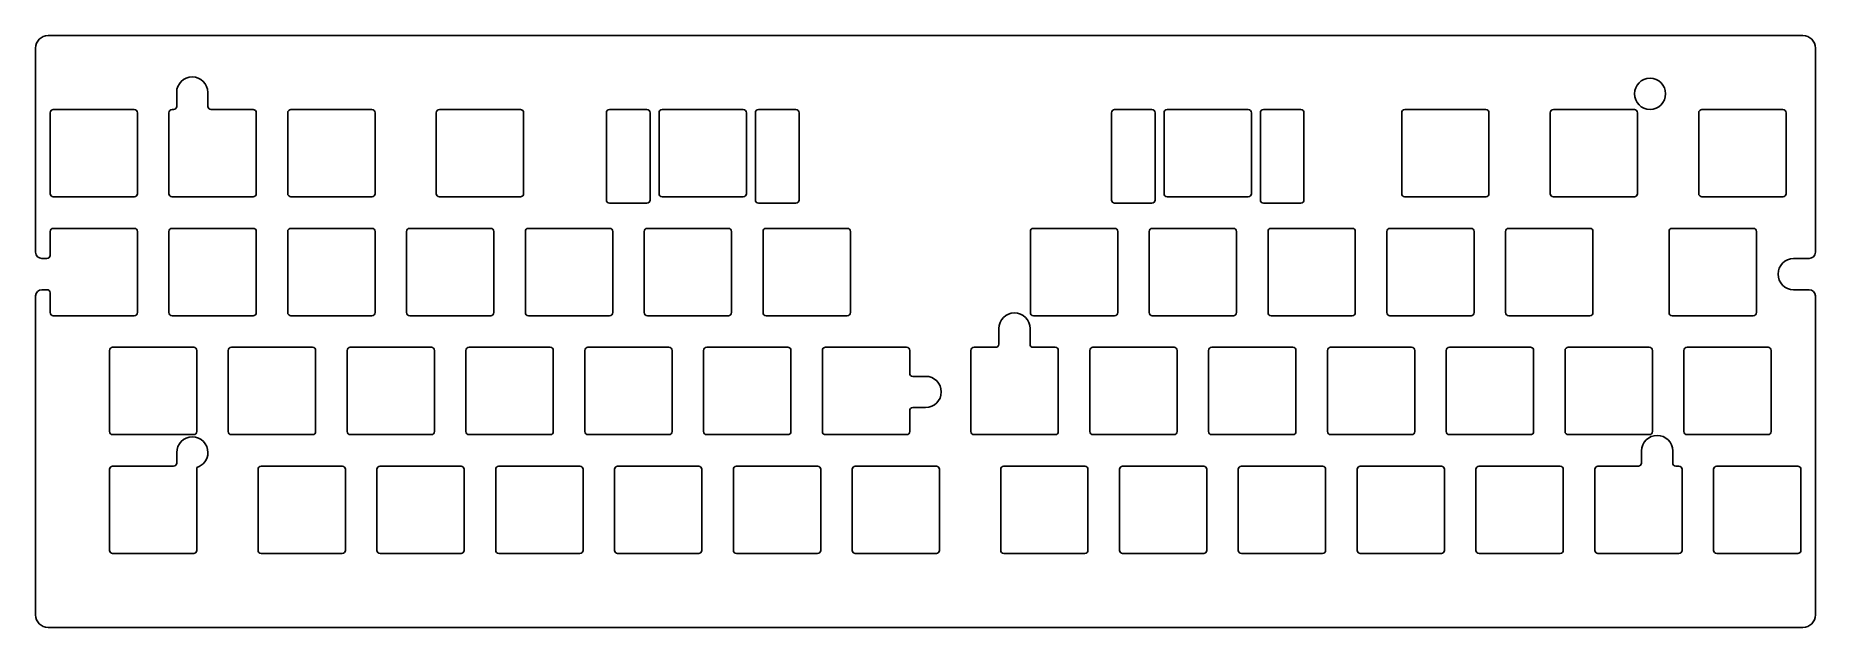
# Model space of a CAD drawing. Header units: millimetres. Extents: x -291 to -6, y 58 to 153.
import ezdxf

# ---------------------------------------------------------------- set-up
doc = ezdxf.new("R2010")
doc.units = ezdxf.units.MM
doc.layers.get('0').update_dxf_attribs({"linetype": 'CONTINUOUS'})

msp = doc.modelspace()

# ---------------------------------------------------------------- linework, layer by layer
for p, q in [((-7.67, 152.65), (-289.02, 152.65)), ((-291.02, 150.65), (-291.02, 117.93)), ((-5.67, 117.93), (-5.67, 150.65)), ((-199.5, 126.3), (-199.5, 140.3)), ((-199, 140.8), (-193, 140.8)), ((-192.5, 140.3), (-192.5, 126.3)), ((-191.06, 127.3), (-191.06, 140.3)), ((-190.56, 140.8), (-177.56, 140.8)), ((-177.06, 140.3), (-177.06, 127.3)), ((-175.62, 126.3), (-175.62, 140.3)), ((-175.12, 140.8), (-169.12, 140.8)), ((-168.62, 140.3), (-168.62, 126.3)), ((-118.53, 126.3), (-118.53, 140.3)), ((-118.03, 140.8), (-112.03, 140.8)), ((-111.53, 140.3), (-111.53, 126.3)), ((-110.1, 127.3), (-110.1, 140.3)), ((-109.6, 140.8), (-96.6, 140.8)), ((-96.1, 140.3), (-96.1, 127.3)), ((-94.66, 126.3), (-94.66, 140.3)), ((-94.16, 140.8), (-88.16, 140.8)), ((-87.66, 140.3), (-87.66, 126.3)), ((-193, 125.8), (-199, 125.8)), ((-177.56, 126.8), (-190.56, 126.8)), ((-169.12, 125.8), (-175.12, 125.8)), ((-112.03, 125.8), (-118.03, 125.8)), ((-96.6, 126.8), (-109.6, 126.8)), ((-88.16, 125.8), (-94.16, 125.8)), ((-288.69, 117.43), (-288.69, 121.25)), ((-288.19, 121.75), (-275.19, 121.75)), ((-274.69, 121.25), (-274.69, 108.25)), ((-290.02, 116.93), (-289.19, 116.93)), ((-9.16, 116.93), (-6.67, 116.93)), ((-289.19, 111.93), (-290.02, 111.93)), ((-288.69, 108.25), (-288.69, 111.43)), ((-6.67, 111.93), (-9.16, 111.93)), ((-291.02, 110.93), (-291.02, 59.8)), ((-5.67, 59.8), (-5.67, 110.93)), ((-275.19, 107.75), (-288.19, 107.75)), ((-268.39, 84.15), (-268.39, 85.83)), ((-33.54, 84.15), (-33.54, 86.08)), ((-28.54, 86.08), (-28.54, 84.15)), ((-279.17, 70.15), (-279.17, 83.15)), ((-278.67, 83.65), (-268.89, 83.65)), ((-265.17, 83.44), (-265.17, 70.15)), ((-41.04, 70.15), (-41.04, 83.15)), ((-40.54, 83.65), (-34.04, 83.65)), ((-28.04, 83.65), (-27.54, 83.65)), ((-27.04, 83.15), (-27.04, 70.15)), ((-265.67, 69.65), (-278.67, 69.65)), ((-27.54, 69.65), (-40.54, 69.65)), ((-289.02, 57.8), (-7.67, 57.8))]:
    msp.add_line(p, q)
for points in [[(-268.4, 141.3), (-268.4, 143.54, -0.999895), (-263.4, 143.54), (-263.39, 143.54), (-263.39, 141.3, 0.414214), (-262.89, 140.8), (-256.14, 140.8, -0.414214), (-255.64, 140.3), (-255.64, 127.3, -0.414214), (-256.14, 126.8), (-269.14, 126.8, -0.414214), (-269.64, 127.3), (-269.64, 140.3, -0.414214), (-269.14, 140.8), (-268.9, 140.8, 0.414152)], [(-274.69, 140.3), (-274.69, 127.3, -0.414214), (-275.19, 126.8), (-288.19, 126.8, -0.414214), (-288.69, 127.3), (-288.69, 140.3, -0.414214), (-288.19, 140.8), (-275.19, 140.8, -0.414214)], [(-236.59, 140.3), (-236.59, 127.3, -0.414214), (-237.09, 126.8), (-250.09, 126.8, -0.414214), (-250.59, 127.3), (-250.59, 140.3, -0.414214), (-250.09, 140.8), (-237.09, 140.8, -0.414214)], [(-212.78, 140.3), (-212.78, 127.3, -0.414214), (-213.28, 126.8), (-226.28, 126.8, -0.414214), (-226.78, 127.3), (-226.78, 140.3, -0.414214), (-226.28, 140.8), (-213.28, 140.8, -0.414214)], [(-58, 140.3), (-58, 127.3, -0.414214), (-58.5, 126.8), (-71.5, 126.8, -0.414214), (-72, 127.3), (-72, 140.3, -0.414214), (-71.5, 140.8), (-58.5, 140.8, -0.414214)], [(-34.18, 140.3), (-34.18, 127.3, -0.414214), (-34.68, 126.8), (-47.68, 126.8, -0.414214), (-48.18, 127.3), (-48.18, 140.3, -0.414214), (-47.68, 140.8), (-34.68, 140.8, -0.414214)], [(-10.37, 140.3), (-10.37, 127.3, -0.414214), (-10.87, 126.8), (-23.87, 126.8, -0.414214), (-24.37, 127.3), (-24.37, 140.3, -0.414214), (-23.87, 140.8), (-10.87, 140.8, -0.414214)], [(-255.64, 121.25), (-255.64, 108.25, -0.414214), (-256.14, 107.75), (-269.14, 107.75, -0.414214), (-269.64, 108.25), (-269.64, 121.25, -0.414214), (-269.14, 121.75), (-256.14, 121.75, -0.414214)], [(-236.59, 121.25), (-236.59, 108.25, -0.414214), (-237.09, 107.75), (-250.09, 107.75, -0.414214), (-250.59, 108.25), (-250.59, 121.25, -0.414214), (-250.09, 121.75), (-237.09, 121.75, -0.414214)], [(-217.54, 121.25), (-217.54, 108.25, -0.414214), (-218.04, 107.75), (-231.04, 107.75, -0.414214), (-231.54, 108.25), (-231.54, 121.25, -0.414214), (-231.04, 121.75), (-218.04, 121.75, -0.414214)], [(-198.49, 121.25), (-198.49, 108.25, -0.414214), (-198.99, 107.75), (-211.99, 107.75, -0.414214), (-212.49, 108.25), (-212.49, 121.25, -0.414214), (-211.99, 121.75), (-198.99, 121.75, -0.414214)], [(-179.44, 121.25), (-179.44, 108.25, -0.414214), (-179.94, 107.75), (-192.94, 107.75, -0.414214), (-193.44, 108.25), (-193.44, 121.25, -0.414214), (-192.94, 121.75), (-179.94, 121.75, -0.414214)], [(-160.39, 121.25), (-160.39, 108.25, -0.414214), (-160.89, 107.75), (-173.89, 107.75, -0.414214), (-174.39, 108.25), (-174.39, 121.25, -0.414214), (-173.89, 121.75), (-160.89, 121.75, -0.414214)], [(-117.53, 121.25), (-117.53, 108.25, -0.414214), (-118.03, 107.75), (-131.03, 107.75, -0.414214), (-131.53, 108.25), (-131.53, 121.25, -0.414214), (-131.03, 121.75), (-118.03, 121.75, -0.414214)], [(-98.48, 121.25), (-98.48, 108.25, -0.414214), (-98.98, 107.75), (-111.98, 107.75, -0.414214), (-112.48, 108.25), (-112.48, 121.25, -0.414214), (-111.98, 121.75), (-98.98, 121.75, -0.414214)], [(-79.43, 121.25), (-79.43, 108.25, -0.414214), (-79.93, 107.75), (-92.93, 107.75, -0.414214), (-93.43, 108.25), (-93.43, 121.25, -0.414214), (-92.93, 121.75), (-79.93, 121.75, -0.414214)], [(-60.38, 121.25), (-60.38, 108.25, -0.414214), (-60.88, 107.75), (-73.88, 107.75, -0.414214), (-74.38, 108.25), (-74.38, 121.25, -0.414214), (-73.88, 121.75), (-60.88, 121.75, -0.414214)], [(-41.33, 121.25), (-41.33, 108.25, -0.414214), (-41.83, 107.75), (-54.83, 107.75, -0.414214), (-55.33, 108.25), (-55.33, 121.25, -0.414214), (-54.83, 121.75), (-41.83, 121.75, -0.414214)], [(-15.13, 121.25), (-15.13, 108.25, -0.414214), (-15.63, 107.75), (-28.63, 107.75, -0.414214), (-29.13, 108.25), (-29.13, 121.25, -0.414214), (-28.63, 121.75), (-15.63, 121.75, -0.414214)], [(-140.55, 102.7), (-137.08, 102.7, 0.414214), (-136.58, 103.2), (-136.58, 105.7, -1), (-131.58, 105.7), (-131.58, 103.2, 0.414214), (-131.08, 102.7), (-127.55, 102.7, -0.414214), (-127.05, 102.2), (-127.05, 89.2, -0.414214), (-127.55, 88.7), (-140.55, 88.7, -0.414214), (-141.05, 89.2), (-141.05, 102.2, -0.414214)], [(-265.17, 102.2), (-265.17, 89.2, -0.414214), (-265.67, 88.7), (-278.67, 88.7, -0.414214), (-279.17, 89.2), (-279.17, 102.2, -0.414214), (-278.67, 102.7), (-265.67, 102.7, -0.414214)], [(-246.12, 102.2), (-246.12, 89.2, -0.414214), (-246.62, 88.7), (-259.62, 88.7, -0.414214), (-260.12, 89.2), (-260.12, 102.2, -0.414214), (-259.62, 102.7), (-246.62, 102.7, -0.414214)], [(-227.07, 102.2), (-227.07, 89.2, -0.414214), (-227.57, 88.7), (-240.57, 88.7, -0.414214), (-241.07, 89.2), (-241.07, 102.2, -0.414214), (-240.57, 102.7), (-227.57, 102.7, -0.414214)], [(-208.02, 102.2), (-208.02, 89.2, -0.414214), (-208.52, 88.7), (-221.52, 88.7, -0.414214), (-222.02, 89.2), (-222.02, 102.2, -0.414214), (-221.52, 102.7), (-208.52, 102.7, -0.414214)], [(-188.97, 102.2), (-188.97, 89.2, -0.414214), (-189.47, 88.7), (-202.47, 88.7, -0.414214), (-202.97, 89.2), (-202.97, 102.2, -0.414214), (-202.47, 102.7), (-189.47, 102.7, -0.414214)], [(-169.92, 102.2), (-169.92, 89.2, -0.414214), (-170.42, 88.7), (-183.42, 88.7, -0.414214), (-183.92, 89.2), (-183.92, 102.2, -0.414214), (-183.42, 102.7), (-170.42, 102.7, -0.414214)], [(-150.87, 102.2, 0.414214), (-151.37, 102.7), (-164.37, 102.7, 0.414214), (-164.87, 102.2), (-164.87, 89.2, 0.414214), (-164.37, 88.7), (-151.37, 88.7, 0.414214), (-150.87, 89.2), (-150.87, 92.54, -0.414214), (-150.37, 93.04), (-148.32, 93.04, 1), (-148.32, 98.04), (-150.37, 98.04, -0.414214), (-150.87, 98.54)], [(-108, 102.2), (-108, 89.2, -0.414214), (-108.5, 88.7), (-121.5, 88.7, -0.414214), (-122, 89.2), (-122, 102.2, -0.414214), (-121.5, 102.7), (-108.5, 102.7, -0.414214)], [(-88.95, 102.2), (-88.95, 89.2, -0.414214), (-89.45, 88.7), (-102.45, 88.7, -0.414214), (-102.95, 89.2), (-102.95, 102.2, -0.414214), (-102.45, 102.7), (-89.45, 102.7, -0.414214)], [(-69.9, 102.2), (-69.9, 89.2, -0.414214), (-70.4, 88.7), (-83.4, 88.7, -0.414214), (-83.9, 89.2), (-83.9, 102.2, -0.414214), (-83.4, 102.7), (-70.4, 102.7, -0.414214)], [(-50.85, 102.2), (-50.85, 89.2, -0.414214), (-51.35, 88.7), (-64.35, 88.7, -0.414214), (-64.85, 89.2), (-64.85, 102.2, -0.414214), (-64.35, 102.7), (-51.35, 102.7, -0.414214)], [(-31.8, 102.2), (-31.8, 89.2, -0.414214), (-32.3, 88.7), (-45.3, 88.7, -0.414214), (-45.8, 89.2), (-45.8, 102.2, -0.414214), (-45.3, 102.7), (-32.3, 102.7, -0.414214)], [(-12.75, 102.2), (-12.75, 89.2, -0.414214), (-13.25, 88.7), (-26.25, 88.7, -0.414214), (-26.75, 89.2), (-26.75, 102.2, -0.414214), (-26.25, 102.7), (-13.25, 102.7, -0.414214)], [(-241.35, 83.15), (-241.35, 70.15, -0.414214), (-241.85, 69.65), (-254.85, 69.65, -0.414214), (-255.35, 70.15), (-255.35, 83.15, -0.414214), (-254.85, 83.65), (-241.85, 83.65, -0.414214)], [(-222.3, 83.15), (-222.3, 70.15, -0.414214), (-222.8, 69.65), (-235.8, 69.65, -0.414214), (-236.3, 70.15), (-236.3, 83.15, -0.414214), (-235.8, 83.65), (-222.8, 83.65, -0.414214)], [(-203.25, 83.15), (-203.25, 70.15, -0.414214), (-203.75, 69.65), (-216.75, 69.65, -0.414214), (-217.25, 70.15), (-217.25, 83.15, -0.414214), (-216.75, 83.65), (-203.75, 83.65, -0.414214)], [(-184.2, 83.15), (-184.2, 70.15, -0.414214), (-184.7, 69.65), (-197.7, 69.65, -0.414214), (-198.2, 70.15), (-198.2, 83.15, -0.414214), (-197.7, 83.65), (-184.7, 83.65, -0.414214)], [(-165.15, 83.15), (-165.15, 70.15, -0.414214), (-165.65, 69.65), (-178.65, 69.65, -0.414214), (-179.15, 70.15), (-179.15, 83.15, -0.414214), (-178.65, 83.65), (-165.65, 83.65, -0.414214)], [(-146.1, 83.15), (-146.1, 70.15, -0.414214), (-146.6, 69.65), (-159.6, 69.65, -0.414214), (-160.1, 70.15), (-160.1, 83.15, -0.414214), (-159.6, 83.65), (-146.6, 83.65, -0.414214)], [(-122.29, 83.15), (-122.29, 70.15, -0.414214), (-122.79, 69.65), (-135.79, 69.65, -0.414214), (-136.29, 70.15), (-136.29, 83.15, -0.414214), (-135.79, 83.65), (-122.79, 83.65, -0.414214)], [(-103.24, 83.15), (-103.24, 70.15, -0.414214), (-103.74, 69.65), (-116.74, 69.65, -0.414214), (-117.24, 70.15), (-117.24, 83.15, -0.414214), (-116.74, 83.65), (-103.74, 83.65, -0.414214)], [(-84.19, 83.15), (-84.19, 70.15, -0.414214), (-84.69, 69.65), (-97.69, 69.65, -0.414214), (-98.19, 70.15), (-98.19, 83.15, -0.414214), (-97.69, 83.65), (-84.69, 83.65, -0.414214)], [(-65.14, 83.15), (-65.14, 70.15, -0.414214), (-65.64, 69.65), (-78.64, 69.65, -0.414214), (-79.14, 70.15), (-79.14, 83.15, -0.414214), (-78.64, 83.65), (-65.64, 83.65, -0.414214)], [(-46.09, 83.15), (-46.09, 70.15, -0.414214), (-46.59, 69.65), (-59.59, 69.65, -0.414214), (-60.09, 70.15), (-60.09, 83.15, -0.414214), (-59.59, 83.65), (-46.59, 83.65, -0.414214)], [(-7.99, 83.15), (-7.99, 70.15, -0.414214), (-8.49, 69.65), (-21.49, 69.65, -0.414214), (-21.99, 70.15), (-21.99, 83.15, -0.414214), (-21.49, 83.65), (-8.49, 83.65, -0.414214)]]:
    msp.add_lwpolyline(points, format="xyb", close=True)
msp.add_circle((-32.18, 143.33), 2.5)
for centre, start, end in [((-199, 140.3), 90, 180), ((-193, 140.3), 0, 90), ((-190.56, 140.3), 90, 180), ((-177.56, 140.3), 0, 90), ((-175.12, 140.3), 90, 180), ((-169.12, 140.3), 0, 90), ((-118.03, 140.3), 90, 180), ((-112.03, 140.3), 0, 90), ((-109.6, 140.3), 90, 180), ((-96.6, 140.3), 0, 90), ((-94.16, 140.3), 90, 180), ((-88.16, 140.3), 0, 90), ((-199, 126.3), 180, 270), ((-193, 126.3), 270, 360), ((-190.56, 127.3), 180, 270), ((-177.56, 127.3), 270, 360), ((-175.12, 126.3), 180, 270), ((-169.12, 126.3), -90, 0), ((-118.03, 126.3), 180, 270), ((-112.03, 126.3), 270, 360), ((-109.6, 127.3), 180, 270), ((-96.6, 127.3), 270, 360), ((-94.16, 126.3), 180, 270), ((-88.16, 126.3), 270, 360), ((-288.19, 121.25), 90, 180), ((-275.19, 121.25), 0, 90), ((-289.19, 117.43), -90, 0), ((-289.19, 111.43), 0, 90), ((-288.19, 108.25), 180, 270), ((-275.19, 108.25), 270, 360), ((-278.67, 83.15), 90, 180), ((-268.89, 84.15), -90, 0), ((-40.54, 83.15), 90, 180), ((-34.04, 84.15), 270, 360), ((-28.04, 84.15), 180, 270), ((-27.54, 83.15), 0, 90), ((-278.67, 70.15), 180, 270), ((-265.67, 70.15), -90, 0), ((-40.54, 70.15), 180, 270), ((-27.54, 70.15), -90, 0)]:
    msp.add_arc(centre, 0.5, start, end)
for points in [[(-289.02, 152.65), (-290.12, 152.65), (-291.02, 151.76), (-291.02, 150.65)], [(-5.67, 150.65), (-5.67, 151.76), (-6.56, 152.65), (-7.67, 152.65)], [(-291.02, 117.93), (-291.02, 117.37), (-290.57, 116.93), (-290.02, 116.93)], [(-6.67, 116.93), (-6.12, 116.93), (-5.67, 117.37), (-5.67, 117.93)], [(-290.02, 111.93), (-290.57, 111.93), (-291.02, 111.48), (-291.02, 110.93)], [(-5.67, 110.93), (-5.67, 111.48), (-6.12, 111.93), (-6.67, 111.93)], [(-291.02, 59.8), (-291.02, 58.7), (-290.12, 57.8), (-289.02, 57.8)], [(-7.67, 57.8), (-6.56, 57.8), (-5.67, 58.7), (-5.67, 59.8)]]:
    msp.add_open_spline(points, degree=3)
for points, knots in [([(-9.16, 111.93), (-10.54, 111.93), (-11.66, 113.05), (-11.66, 114.43), (-11.66, 115.81), (-10.54, 116.93), (-9.16, 116.93)], [-2, -2, -2, -2, -1, -1, -1, 0, 0, 0, 0]), ([(-33.54, 86.08), (-33.54, 87.46), (-32.42, 88.58), (-31.04, 88.58), (-29.66, 88.58), (-28.54, 87.46), (-28.54, 86.08)], [-4, -4, -4, -4, -3, -3, -3, -2.000001, -2.000001, -2.000001, -2.000001]), ([(-268.39, 85.83), (-268.39, 87.21), (-267.27, 88.33), (-264.51, 88.33), (-263.39, 87.21), (-263.39, 85.83), (-263.39, 84.7), (-264.14, 83.75), (-265.17, 83.44)], [-4, -4, -4, -4, -3, -3, -2, -2, -2, -1.183371, -1.183371, -1.183371, -1.183371])]:
    msp.add_open_spline(points, degree=3, knots=knots)

doc.saveas('drawing.dxf')
